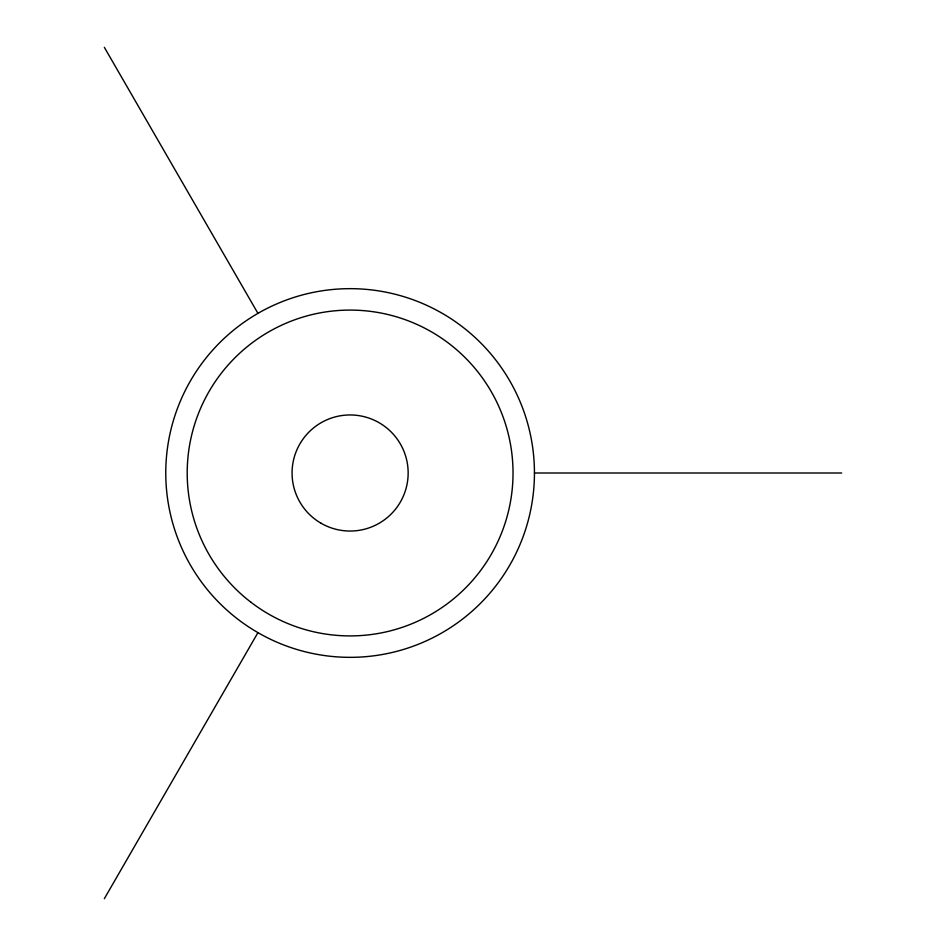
<?xml version="1.0" encoding="UTF-8"?>
<svg xmlns="http://www.w3.org/2000/svg" width="946" height="946" viewBox="0 0 946 946"><rect width="100%" height="100%" fill="white"/><g stroke="black" fill="none" stroke-linecap="round" stroke-linejoin="round"><path stroke-width="1.42" d="M104.332 898.7L257.939 632.638A184.328 184.328 0 0 1 257.939 313.363L104.332 47.3M257.939 313.363A184.328 184.328 0 0 1 534.443 473L841.668 473M534.443 473A184.328 184.328 0 0 1 257.939 632.638M250.938 602.247A162.913 162.913 0 0 0 511.632 494.261A162.913 162.913 0 0 0 287.761 322.491A162.913 162.913 0 0 0 250.938 602.247M321.096 523.268A58.037 58.037 0 0 0 408.152 473A58.037 58.037 0 0 0 321.096 422.732A58.037 58.037 0 0 0 321.096 523.268"/></g></svg>
